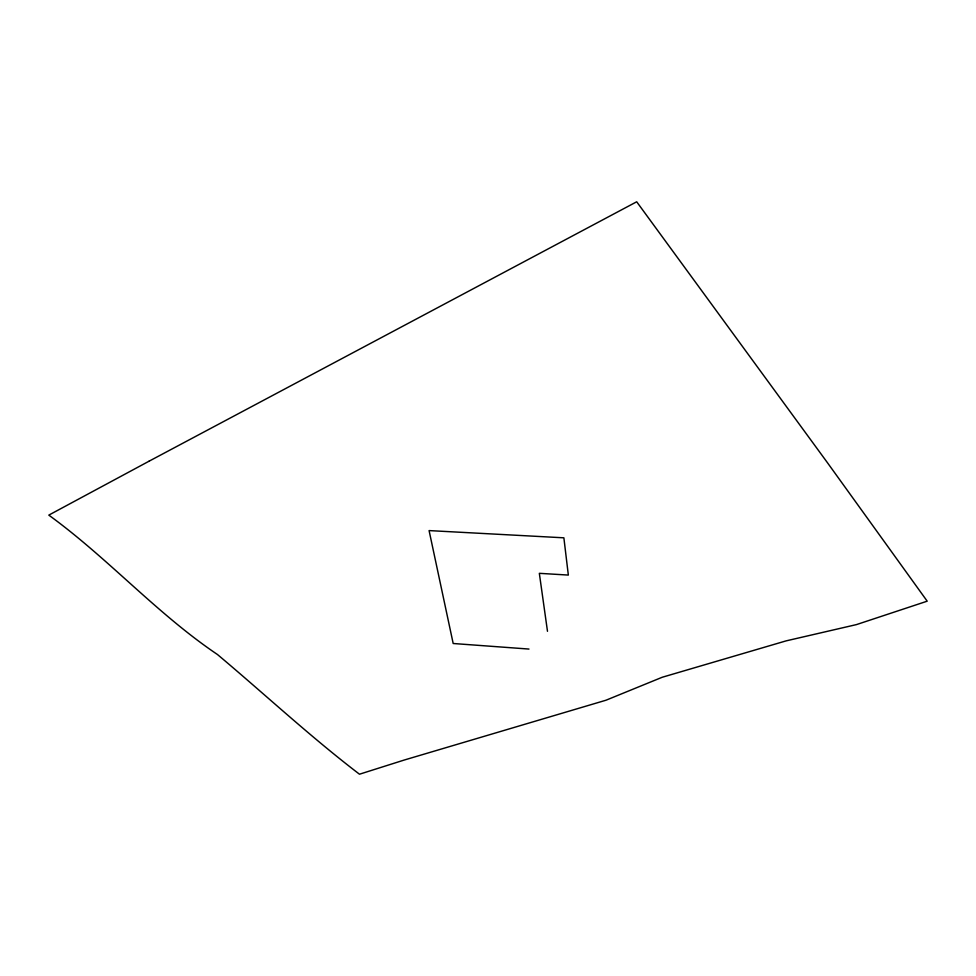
<?xml version="1.0" encoding="UTF-8"?>
<svg xmlns="http://www.w3.org/2000/svg" width="976" height="976" viewBox="0 0 976 976"><rect width="100%" height="100%" fill="white"/><g stroke="black" fill="none" stroke-linecap="round" stroke-linejoin="round"><path stroke-width="1.46" d="M528.98 649.064L453.181 643.501L429.086 530.59L563.872 537.813L568.337 575.071L539.338 573.327L547.487 631.289M149.06 461.197L48.8 515.121C107.994 558.101 156.758 613.599 217.453 654.506C264.911 694.363 310.209 736.587 359.485 774.212L404.235 760.036L605.986 700.219L662.253 677.246L786.144 640.866L856.452 624.603L927.2 601.179L827.477 462.758L636.694 201.788L149.06 461.197"/></g></svg>
